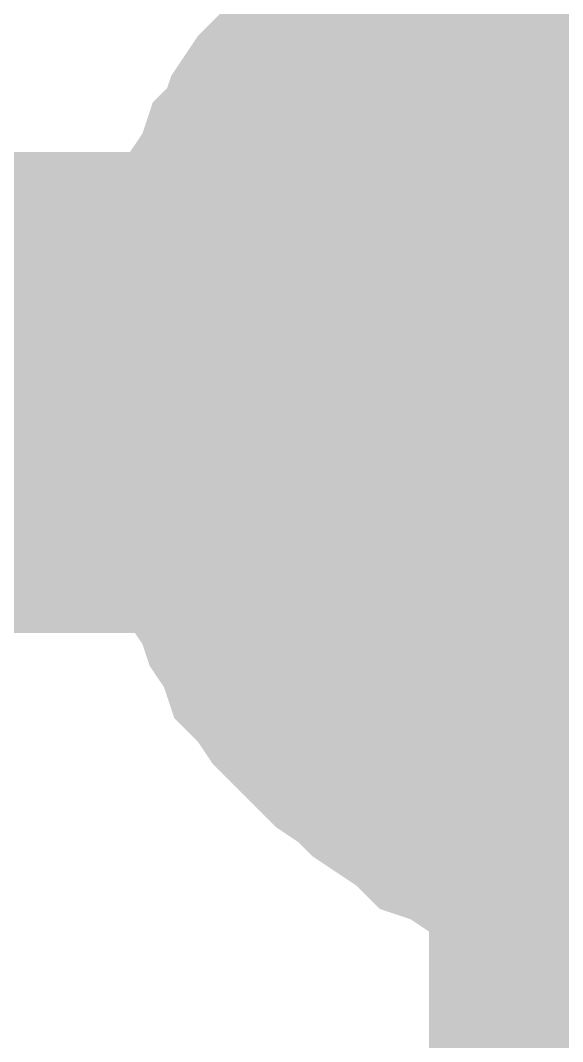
# Model space of a CAD drawing. Header units: inches. Extents: x 0 to 841, y 0 to 594.
# Drawn here: x 199.01 to 199.854, y 556.481 to 558.072 of the extents above; entities that cross this region are included whole.
import ezdxf

# ---------------------------------------------------------------- set-up
doc = ezdxf.new("R2010")
doc.units = ezdxf.units.IN
doc.layers.add('Sheet', color=255, linetype='Continuous')

msp = doc.modelspace()

# ---------------------------------------------------------------- linework, layer by layer
at = {"layer": 'Sheet'}
for points in [[(200.0205, 557.4926, 0.7493, 0.7493, 0), (200.0205, 562.4898, 0.7493, 0.7493, 0)], [(199.2569, 557.4926, 0.2997, 0.2997, 0), (199.2569, 557.5375, 0.2997, 0.2997, 0), (199.2569, 557.5712, 0.2997, 0.2997, 0), (199.2681, 557.6049, 0.2997, 0.2997, 0), (199.2681, 557.6498, 0.2997, 0.2997, 0), (199.2794, 557.6835, 0.2997, 0.2997, 0), (199.2906, 557.7172, 0.2997, 0.2997, 0), (199.3018, 557.7621, 0.2997, 0.2997, 0), (199.313, 557.7958, 0.2997, 0.2997, 0), (199.3355, 557.8295, 0.2997, 0.2997, 0), (199.3467, 557.8632, 0.2997, 0.2997, 0), (199.3692, 557.8857, 0.2997, 0.2997, 0), (199.3804, 557.9194, 0.2997, 0.2997, 0), (199.4029, 557.953, 0.2997, 0.2997, 0), (199.4253, 557.9755, 0.2997, 0.2997, 0), (199.459, 558.0092, 0.2997, 0.2997, 0), (199.4815, 558.0316, 0.2997, 0.2997, 0), (199.5039, 558.0541, 0.2997, 0.2997, 0), (199.5376, 558.0878, 0.2997, 0.2997, 0), (199.5601, 558.1103, 0.2997, 0.2997, 0), (199.5938, 558.1327, 0.2997, 0.2997, 0), (199.6275, 558.1439, 0.2997, 0.2997, 0), (199.6499, 558.1664, 0.2997, 0.2997, 0), (199.6836, 558.1776, 0.2997, 0.2997, 0), (199.7173, 558.2001, 0.2997, 0.2997, 0), (199.751, 558.2113, 0.2997, 0.2997, 0), (199.7959, 558.2226, 0.2997, 0.2997, 0)], [(199.2569, 557.4926, 0.2997, 0.2997, 0), (199.2569, 557.5375, 0.2997, 0.2997, 0), (199.2569, 557.5712, 0.2997, 0.2997, 0), (199.2681, 557.6049, 0.2997, 0.2997, 0), (199.2681, 557.6498, 0.2997, 0.2997, 0), (199.2794, 557.6835, 0.2997, 0.2997, 0), (199.2906, 557.7172, 0.2997, 0.2997, 0), (199.3018, 557.7621, 0.2997, 0.2997, 0), (199.313, 557.7958, 0.2997, 0.2997, 0), (199.3355, 557.8295, 0.2997, 0.2997, 0), (199.3467, 557.8632, 0.2997, 0.2997, 0), (199.3692, 557.8857, 0.2997, 0.2997, 0), (199.3804, 557.9194, 0.2997, 0.2997, 0), (199.4029, 557.953, 0.2997, 0.2997, 0), (199.4253, 557.9755, 0.2997, 0.2997, 0), (199.459, 558.0092, 0.2997, 0.2997, 0), (199.4815, 558.0316, 0.2997, 0.2997, 0), (199.5039, 558.0541, 0.2997, 0.2997, 0), (199.5376, 558.0878, 0.2997, 0.2997, 0), (199.5601, 558.1103, 0.2997, 0.2997, 0), (199.5938, 558.1327, 0.2997, 0.2997, 0), (199.6275, 558.1439, 0.2997, 0.2997, 0), (199.6499, 558.1664, 0.2997, 0.2997, 0), (199.6836, 558.1776, 0.2997, 0.2997, 0), (199.7173, 558.2001, 0.2997, 0.2997, 0), (199.751, 558.2113, 0.2997, 0.2997, 0), (199.7959, 558.2226, 0.2997, 0.2997, 0)], [(199.2569, 557.4926, 0.2997, 0.2997, 0), (199.2569, 557.5375, 0.2997, 0.2997, 0), (199.2569, 557.5712, 0.2997, 0.2997, 0), (199.2681, 557.6049, 0.2997, 0.2997, 0), (199.2681, 557.6498, 0.2997, 0.2997, 0), (199.2794, 557.6835, 0.2997, 0.2997, 0), (199.2906, 557.7172, 0.2997, 0.2997, 0), (199.3018, 557.7621, 0.2997, 0.2997, 0), (199.313, 557.7958, 0.2997, 0.2997, 0), (199.3355, 557.8295, 0.2997, 0.2997, 0), (199.3467, 557.8632, 0.2997, 0.2997, 0), (199.3692, 557.8857, 0.2997, 0.2997, 0), (199.3804, 557.9194, 0.2997, 0.2997, 0), (199.4029, 557.953, 0.2997, 0.2997, 0), (199.4253, 557.9755, 0.2997, 0.2997, 0), (199.459, 558.0092, 0.2997, 0.2997, 0), (199.4815, 558.0316, 0.2997, 0.2997, 0), (199.5039, 558.0541, 0.2997, 0.2997, 0), (199.5376, 558.0878, 0.2997, 0.2997, 0), (199.5601, 558.1103, 0.2997, 0.2997, 0), (199.5938, 558.1327, 0.2997, 0.2997, 0), (199.6275, 558.1439, 0.2997, 0.2997, 0), (199.6499, 558.1664, 0.2997, 0.2997, 0), (199.6836, 558.1776, 0.2997, 0.2997, 0), (199.7173, 558.2001, 0.2997, 0.2997, 0), (199.751, 558.2113, 0.2997, 0.2997, 0), (199.7959, 558.2226, 0.2997, 0.2997, 0)], [(199.2569, 557.4926, 0.2997, 0.2997, 0), (199.2569, 557.5375, 0.2997, 0.2997, 0), (199.2569, 557.5712, 0.2997, 0.2997, 0), (199.2681, 557.6049, 0.2997, 0.2997, 0), (199.2681, 557.6498, 0.2997, 0.2997, 0), (199.2794, 557.6835, 0.2997, 0.2997, 0), (199.2906, 557.7172, 0.2997, 0.2997, 0), (199.3018, 557.7621, 0.2997, 0.2997, 0), (199.313, 557.7958, 0.2997, 0.2997, 0), (199.3355, 557.8295, 0.2997, 0.2997, 0), (199.3467, 557.8632, 0.2997, 0.2997, 0), (199.3692, 557.8857, 0.2997, 0.2997, 0), (199.3804, 557.9194, 0.2997, 0.2997, 0), (199.4029, 557.953, 0.2997, 0.2997, 0), (199.4253, 557.9755, 0.2997, 0.2997, 0), (199.459, 558.0092, 0.2997, 0.2997, 0), (199.4815, 558.0316, 0.2997, 0.2997, 0), (199.5039, 558.0541, 0.2997, 0.2997, 0), (199.5376, 558.0878, 0.2997, 0.2997, 0), (199.5601, 558.1103, 0.2997, 0.2997, 0), (199.5938, 558.1327, 0.2997, 0.2997, 0), (199.6275, 558.1439, 0.2997, 0.2997, 0), (199.6499, 558.1664, 0.2997, 0.2997, 0), (199.6836, 558.1776, 0.2997, 0.2997, 0), (199.7173, 558.2001, 0.2997, 0.2997, 0), (199.751, 558.2113, 0.2997, 0.2997, 0), (199.7959, 558.2226, 0.2997, 0.2997, 0)], [(199.2569, 557.4926, 0.2997, 0.2997, 0), (199.2569, 557.5375, 0.2997, 0.2997, 0), (199.2569, 557.5712, 0.2997, 0.2997, 0), (199.2681, 557.6049, 0.2997, 0.2997, 0), (199.2681, 557.6498, 0.2997, 0.2997, 0), (199.2794, 557.6835, 0.2997, 0.2997, 0), (199.2906, 557.7172, 0.2997, 0.2997, 0), (199.3018, 557.7621, 0.2997, 0.2997, 0), (199.313, 557.7958, 0.2997, 0.2997, 0), (199.3355, 557.8295, 0.2997, 0.2997, 0), (199.3467, 557.8632, 0.2997, 0.2997, 0), (199.3692, 557.8857, 0.2997, 0.2997, 0), (199.3804, 557.9194, 0.2997, 0.2997, 0), (199.4029, 557.953, 0.2997, 0.2997, 0), (199.4253, 557.9755, 0.2997, 0.2997, 0), (199.459, 558.0092, 0.2997, 0.2997, 0), (199.4815, 558.0316, 0.2997, 0.2997, 0), (199.5039, 558.0541, 0.2997, 0.2997, 0), (199.5376, 558.0878, 0.2997, 0.2997, 0), (199.5601, 558.1103, 0.2997, 0.2997, 0), (199.5938, 558.1327, 0.2997, 0.2997, 0), (199.6275, 558.1439, 0.2997, 0.2997, 0), (199.6499, 558.1664, 0.2997, 0.2997, 0), (199.6836, 558.1776, 0.2997, 0.2997, 0), (199.7173, 558.2001, 0.2997, 0.2997, 0), (199.751, 558.2113, 0.2997, 0.2997, 0), (199.7959, 558.2226, 0.2997, 0.2997, 0)], [(199.2569, 557.4926, 0.0991, 0.0991, 0), (199.2569, 557.5375, 0.0991, 0.0991, 0), (199.2569, 557.5712, 0.0991, 0.0991, 0), (199.2681, 557.6049, 0.0991, 0.0991, 0), (199.2681, 557.6498, 0.0991, 0.0991, 0), (199.2794, 557.6835, 0.0991, 0.0991, 0), (199.2906, 557.7172, 0.0991, 0.0991, 0), (199.3018, 557.7621, 0.0991, 0.0991, 0), (199.313, 557.7958, 0.0991, 0.0991, 0), (199.3355, 557.8295, 0.0991, 0.0991, 0), (199.3467, 557.8632, 0.0991, 0.0991, 0), (199.3692, 557.8857, 0.0991, 0.0991, 0), (199.3804, 557.9194, 0.0991, 0.0991, 0), (199.4029, 557.953, 0.0991, 0.0991, 0), (199.4253, 557.9755, 0.0991, 0.0991, 0), (199.459, 558.0092, 0.0991, 0.0991, 0), (199.4815, 558.0316, 0.0991, 0.0991, 0), (199.5039, 558.0541, 0.0991, 0.0991, 0), (199.5376, 558.0878, 0.0991, 0.0991, 0), (199.5601, 558.1103, 0.0991, 0.0991, 0), (199.5938, 558.1327, 0.0991, 0.0991, 0)], [(199.2569, 557.4926, 0.0991, 0.0991, 0), (199.2569, 557.5375, 0.0991, 0.0991, 0), (199.2569, 557.5712, 0.0991, 0.0991, 0), (199.2681, 557.6049, 0.0991, 0.0991, 0), (199.2681, 557.6498, 0.0991, 0.0991, 0), (199.2794, 557.6835, 0.0991, 0.0991, 0), (199.2906, 557.7172, 0.0991, 0.0991, 0), (199.3018, 557.7621, 0.0991, 0.0991, 0), (199.313, 557.7958, 0.0991, 0.0991, 0), (199.3355, 557.8295, 0.0991, 0.0991, 0), (199.3467, 557.8632, 0.0991, 0.0991, 0), (199.3692, 557.8857, 0.0991, 0.0991, 0), (199.3804, 557.9194, 0.0991, 0.0991, 0), (199.4029, 557.953, 0.0991, 0.0991, 0), (199.4253, 557.9755, 0.0991, 0.0991, 0), (199.459, 558.0092, 0.0991, 0.0991, 0), (199.4815, 558.0316, 0.0991, 0.0991, 0), (199.5039, 558.0541, 0.0991, 0.0991, 0), (199.5376, 558.0878, 0.0991, 0.0991, 0), (199.5601, 558.1103, 0.0991, 0.0991, 0), (199.5938, 558.1327, 0.0991, 0.0991, 0)], [(199.2569, 557.4926, 0.0991, 0.0991, 0), (199.2569, 557.5375, 0.0991, 0.0991, 0), (199.2569, 557.5712, 0.0991, 0.0991, 0), (199.2681, 557.6049, 0.0991, 0.0991, 0), (199.2681, 557.6498, 0.0991, 0.0991, 0), (199.2794, 557.6835, 0.0991, 0.0991, 0), (199.2906, 557.7172, 0.0991, 0.0991, 0), (199.3018, 557.7621, 0.0991, 0.0991, 0), (199.313, 557.7958, 0.0991, 0.0991, 0), (199.3355, 557.8295, 0.0991, 0.0991, 0), (199.3467, 557.8632, 0.0991, 0.0991, 0), (199.3692, 557.8857, 0.0991, 0.0991, 0), (199.3804, 557.9194, 0.0991, 0.0991, 0), (199.4029, 557.953, 0.0991, 0.0991, 0), (199.4253, 557.9755, 0.0991, 0.0991, 0), (199.459, 558.0092, 0.0991, 0.0991, 0), (199.4815, 558.0316, 0.0991, 0.0991, 0), (199.5039, 558.0541, 0.0991, 0.0991, 0), (199.5376, 558.0878, 0.0991, 0.0991, 0), (199.5601, 558.1103, 0.0991, 0.0991, 0), (199.5938, 558.1327, 0.0991, 0.0991, 0)], [(199.2569, 557.4926, 0.0991, 0.0991, 0), (199.2569, 557.5375, 0.0991, 0.0991, 0), (199.2569, 557.5712, 0.0991, 0.0991, 0), (199.2681, 557.6049, 0.0991, 0.0991, 0), (199.2681, 557.6498, 0.0991, 0.0991, 0), (199.2794, 557.6835, 0.0991, 0.0991, 0), (199.2906, 557.7172, 0.0991, 0.0991, 0), (199.3018, 557.7621, 0.0991, 0.0991, 0), (199.313, 557.7958, 0.0991, 0.0991, 0), (199.3355, 557.8295, 0.0991, 0.0991, 0), (199.3467, 557.8632, 0.0991, 0.0991, 0), (199.3692, 557.8857, 0.0991, 0.0991, 0), (199.3804, 557.9194, 0.0991, 0.0991, 0), (199.4029, 557.953, 0.0991, 0.0991, 0), (199.4253, 557.9755, 0.0991, 0.0991, 0), (199.459, 558.0092, 0.0991, 0.0991, 0), (199.4815, 558.0316, 0.0991, 0.0991, 0), (199.5039, 558.0541, 0.0991, 0.0991, 0), (199.5376, 558.0878, 0.0991, 0.0991, 0), (199.5601, 558.1103, 0.0991, 0.0991, 0), (199.5938, 558.1327, 0.0991, 0.0991, 0)], [(199.2569, 557.4926, 0.0991, 0.0991, 0), (199.2569, 557.5375, 0.0991, 0.0991, 0), (199.2569, 557.5712, 0.0991, 0.0991, 0), (199.2681, 557.6049, 0.0991, 0.0991, 0), (199.2681, 557.6498, 0.0991, 0.0991, 0), (199.2794, 557.6835, 0.0991, 0.0991, 0), (199.2906, 557.7172, 0.0991, 0.0991, 0), (199.3018, 557.7621, 0.0991, 0.0991, 0), (199.313, 557.7958, 0.0991, 0.0991, 0), (199.3355, 557.8295, 0.0991, 0.0991, 0), (199.3467, 557.8632, 0.0991, 0.0991, 0), (199.3692, 557.8857, 0.0991, 0.0991, 0), (199.3804, 557.9194, 0.0991, 0.0991, 0), (199.4029, 557.953, 0.0991, 0.0991, 0), (199.4253, 557.9755, 0.0991, 0.0991, 0), (199.459, 558.0092, 0.0991, 0.0991, 0), (199.4815, 558.0316, 0.0991, 0.0991, 0), (199.5039, 558.0541, 0.0991, 0.0991, 0), (199.5376, 558.0878, 0.0991, 0.0991, 0), (199.5601, 558.1103, 0.0991, 0.0991, 0), (199.5938, 558.1327, 0.0991, 0.0991, 0)], [(199.5152, 557.4926, 0.2997, 0.2997, 0), (199.5152, 557.5151, 0.2997, 0.2997, 0), (199.5152, 557.5488, 0.2997, 0.2997, 0), (199.5264, 557.5712, 0.2997, 0.2997, 0), (199.5264, 557.5937, 0.2997, 0.2997, 0), (199.5264, 557.6162, 0.2997, 0.2997, 0), (199.5376, 557.6386, 0.2997, 0.2997, 0), (199.5489, 557.6723, 0.2997, 0.2997, 0), (199.5601, 557.6948, 0.2997, 0.2997, 0), (199.5601, 557.7172, 0.2997, 0.2997, 0), (199.5713, 557.7397, 0.2997, 0.2997, 0), (199.5825, 557.7509, 0.2997, 0.2997, 0), (199.605, 557.7734, 0.2997, 0.2997, 0), (199.6162, 557.7958, 0.2997, 0.2997, 0), (199.6275, 557.8183, 0.2997, 0.2997, 0), (199.6499, 557.8295, 0.2997, 0.2997, 0), (199.6611, 557.852, 0.2997, 0.2997, 0), (199.6836, 557.8632, 0.2997, 0.2997, 0), (199.6948, 557.8857, 0.2997, 0.2997, 0), (199.7173, 557.8969, 0.2997, 0.2997, 0), (199.7397, 557.9081, 0.2997, 0.2997, 0), (199.7622, 557.9306, 0.2997, 0.2997, 0), (199.7734, 557.9418, 0.2997, 0.2997, 0), (199.7959, 557.953, 0.2997, 0.2997, 0), (199.8183, 557.953, 0.2997, 0.2997, 0), (199.8408, 557.9643, 0.2997, 0.2997, 0), (199.8745, 557.9755, 0.2997, 0.2997, 0), (199.897, 557.9867, 0.2997, 0.2997, 0), (199.9194, 557.9867, 0.2997, 0.2997, 0), (199.9419, 557.9867, 0.2997, 0.2997, 0), (199.9643, 557.998, 0.2997, 0.2997, 0), (199.998, 557.998, 0.2997, 0.2997, 0), (200.0205, 557.998, 0.2997, 0.2997, 0)], [(199.5152, 557.4926, 0.2997, 0.2997, 0), (199.5152, 557.5151, 0.2997, 0.2997, 0), (199.5152, 557.5488, 0.2997, 0.2997, 0), (199.5264, 557.5712, 0.2997, 0.2997, 0), (199.5264, 557.5937, 0.2997, 0.2997, 0), (199.5264, 557.6162, 0.2997, 0.2997, 0), (199.5376, 557.6386, 0.2997, 0.2997, 0), (199.5489, 557.6723, 0.2997, 0.2997, 0), (199.5601, 557.6948, 0.2997, 0.2997, 0), (199.5601, 557.7172, 0.2997, 0.2997, 0), (199.5713, 557.7397, 0.2997, 0.2997, 0), (199.5825, 557.7509, 0.2997, 0.2997, 0), (199.605, 557.7734, 0.2997, 0.2997, 0), (199.6162, 557.7958, 0.2997, 0.2997, 0), (199.6275, 557.8183, 0.2997, 0.2997, 0), (199.6499, 557.8295, 0.2997, 0.2997, 0), (199.6611, 557.852, 0.2997, 0.2997, 0), (199.6836, 557.8632, 0.2997, 0.2997, 0), (199.6948, 557.8857, 0.2997, 0.2997, 0), (199.7173, 557.8969, 0.2997, 0.2997, 0), (199.7397, 557.9081, 0.2997, 0.2997, 0), (199.7622, 557.9306, 0.2997, 0.2997, 0), (199.7734, 557.9418, 0.2997, 0.2997, 0), (199.7959, 557.953, 0.2997, 0.2997, 0), (199.8183, 557.953, 0.2997, 0.2997, 0), (199.8408, 557.9643, 0.2997, 0.2997, 0), (199.8745, 557.9755, 0.2997, 0.2997, 0), (199.897, 557.9867, 0.2997, 0.2997, 0), (199.9194, 557.9867, 0.2997, 0.2997, 0), (199.9419, 557.9867, 0.2997, 0.2997, 0), (199.9643, 557.998, 0.2997, 0.2997, 0), (199.998, 557.998, 0.2997, 0.2997, 0), (200.0205, 557.998, 0.2997, 0.2997, 0)], [(199.5152, 557.4926, 0.2997, 0.2997, 0), (199.5152, 557.5151, 0.2997, 0.2997, 0), (199.5152, 557.5488, 0.2997, 0.2997, 0), (199.5264, 557.5712, 0.2997, 0.2997, 0), (199.5264, 557.5937, 0.2997, 0.2997, 0), (199.5264, 557.6162, 0.2997, 0.2997, 0), (199.5376, 557.6386, 0.2997, 0.2997, 0), (199.5489, 557.6723, 0.2997, 0.2997, 0), (199.5601, 557.6948, 0.2997, 0.2997, 0), (199.5601, 557.7172, 0.2997, 0.2997, 0), (199.5713, 557.7397, 0.2997, 0.2997, 0), (199.5825, 557.7509, 0.2997, 0.2997, 0), (199.605, 557.7734, 0.2997, 0.2997, 0), (199.6162, 557.7958, 0.2997, 0.2997, 0), (199.6275, 557.8183, 0.2997, 0.2997, 0), (199.6499, 557.8295, 0.2997, 0.2997, 0), (199.6611, 557.852, 0.2997, 0.2997, 0), (199.6836, 557.8632, 0.2997, 0.2997, 0), (199.6948, 557.8857, 0.2997, 0.2997, 0), (199.7173, 557.8969, 0.2997, 0.2997, 0), (199.7397, 557.9081, 0.2997, 0.2997, 0), (199.7622, 557.9306, 0.2997, 0.2997, 0), (199.7734, 557.9418, 0.2997, 0.2997, 0), (199.7959, 557.953, 0.2997, 0.2997, 0), (199.8183, 557.953, 0.2997, 0.2997, 0), (199.8408, 557.9643, 0.2997, 0.2997, 0), (199.8745, 557.9755, 0.2997, 0.2997, 0), (199.897, 557.9867, 0.2997, 0.2997, 0), (199.9194, 557.9867, 0.2997, 0.2997, 0), (199.9419, 557.9867, 0.2997, 0.2997, 0), (199.9643, 557.998, 0.2997, 0.2997, 0), (199.998, 557.998, 0.2997, 0.2997, 0), (200.0205, 557.998, 0.2997, 0.2997, 0)], [(199.5152, 557.4926, 0.2997, 0.2997, 0), (199.5152, 557.5151, 0.2997, 0.2997, 0), (199.5152, 557.5488, 0.2997, 0.2997, 0), (199.5264, 557.5712, 0.2997, 0.2997, 0), (199.5264, 557.5937, 0.2997, 0.2997, 0), (199.5264, 557.6162, 0.2997, 0.2997, 0), (199.5376, 557.6386, 0.2997, 0.2997, 0), (199.5489, 557.6723, 0.2997, 0.2997, 0), (199.5601, 557.6948, 0.2997, 0.2997, 0), (199.5601, 557.7172, 0.2997, 0.2997, 0), (199.5713, 557.7397, 0.2997, 0.2997, 0), (199.5825, 557.7509, 0.2997, 0.2997, 0), (199.605, 557.7734, 0.2997, 0.2997, 0), (199.6162, 557.7958, 0.2997, 0.2997, 0), (199.6275, 557.8183, 0.2997, 0.2997, 0), (199.6499, 557.8295, 0.2997, 0.2997, 0), (199.6611, 557.852, 0.2997, 0.2997, 0), (199.6836, 557.8632, 0.2997, 0.2997, 0), (199.6948, 557.8857, 0.2997, 0.2997, 0), (199.7173, 557.8969, 0.2997, 0.2997, 0), (199.7397, 557.9081, 0.2997, 0.2997, 0), (199.7622, 557.9306, 0.2997, 0.2997, 0), (199.7734, 557.9418, 0.2997, 0.2997, 0), (199.7959, 557.953, 0.2997, 0.2997, 0), (199.8183, 557.953, 0.2997, 0.2997, 0), (199.8408, 557.9643, 0.2997, 0.2997, 0), (199.8745, 557.9755, 0.2997, 0.2997, 0), (199.897, 557.9867, 0.2997, 0.2997, 0), (199.9194, 557.9867, 0.2997, 0.2997, 0), (199.9419, 557.9867, 0.2997, 0.2997, 0), (199.9643, 557.998, 0.2997, 0.2997, 0), (199.998, 557.998, 0.2997, 0.2997, 0), (200.0205, 557.998, 0.2997, 0.2997, 0)], [(199.5152, 557.4926, 0.0991, 0.0991, 0), (199.5152, 557.5151, 0.0991, 0.0991, 0), (199.5152, 557.5488, 0.0991, 0.0991, 0), (199.5264, 557.5712, 0.0991, 0.0991, 0), (199.5264, 557.5937, 0.0991, 0.0991, 0), (199.5264, 557.6162, 0.0991, 0.0991, 0), (199.5376, 557.6386, 0.0991, 0.0991, 0), (199.5489, 557.6723, 0.0991, 0.0991, 0), (199.5601, 557.6948, 0.0991, 0.0991, 0), (199.5601, 557.7172, 0.0991, 0.0991, 0), (199.5713, 557.7397, 0.0991, 0.0991, 0), (199.5825, 557.7509, 0.0991, 0.0991, 0), (199.605, 557.7734, 0.0991, 0.0991, 0), (199.6162, 557.7958, 0.0991, 0.0991, 0), (199.6275, 557.8183, 0.0991, 0.0991, 0), (199.6499, 557.8295, 0.0991, 0.0991, 0), (199.6611, 557.852, 0.0991, 0.0991, 0), (199.6836, 557.8632, 0.0991, 0.0991, 0), (199.6948, 557.8857, 0.0991, 0.0991, 0), (199.7173, 557.8969, 0.0991, 0.0991, 0), (199.7397, 557.9081, 0.0991, 0.0991, 0), (199.7622, 557.9306, 0.0991, 0.0991, 0), (199.7734, 557.9418, 0.0991, 0.0991, 0), (199.7959, 557.953, 0.0991, 0.0991, 0), (199.8183, 557.953, 0.0991, 0.0991, 0), (199.8408, 557.9643, 0.0991, 0.0991, 0), (199.8745, 557.9755, 0.0991, 0.0991, 0), (199.897, 557.9867, 0.0991, 0.0991, 0), (199.9194, 557.9867, 0.0991, 0.0991, 0)], [(199.5152, 557.4926, 0.0991, 0.0991, 0), (199.5152, 557.5151, 0.0991, 0.0991, 0), (199.5152, 557.5488, 0.0991, 0.0991, 0), (199.5264, 557.5712, 0.0991, 0.0991, 0), (199.5264, 557.5937, 0.0991, 0.0991, 0), (199.5264, 557.6162, 0.0991, 0.0991, 0), (199.5376, 557.6386, 0.0991, 0.0991, 0), (199.5489, 557.6723, 0.0991, 0.0991, 0), (199.5601, 557.6948, 0.0991, 0.0991, 0), (199.5601, 557.7172, 0.0991, 0.0991, 0), (199.5713, 557.7397, 0.0991, 0.0991, 0), (199.5825, 557.7509, 0.0991, 0.0991, 0), (199.605, 557.7734, 0.0991, 0.0991, 0), (199.6162, 557.7958, 0.0991, 0.0991, 0), (199.6275, 557.8183, 0.0991, 0.0991, 0), (199.6499, 557.8295, 0.0991, 0.0991, 0), (199.6611, 557.852, 0.0991, 0.0991, 0), (199.6836, 557.8632, 0.0991, 0.0991, 0), (199.6948, 557.8857, 0.0991, 0.0991, 0), (199.7173, 557.8969, 0.0991, 0.0991, 0), (199.7397, 557.9081, 0.0991, 0.0991, 0), (199.7622, 557.9306, 0.0991, 0.0991, 0), (199.7734, 557.9418, 0.0991, 0.0991, 0), (199.7959, 557.953, 0.0991, 0.0991, 0), (199.8183, 557.953, 0.0991, 0.0991, 0), (199.8408, 557.9643, 0.0991, 0.0991, 0), (199.8745, 557.9755, 0.0991, 0.0991, 0), (199.897, 557.9867, 0.0991, 0.0991, 0), (199.9194, 557.9867, 0.0991, 0.0991, 0)], [(199.5152, 557.4926, 0.0991, 0.0991, 0), (199.5152, 557.5151, 0.0991, 0.0991, 0), (199.5152, 557.5488, 0.0991, 0.0991, 0), (199.5264, 557.5712, 0.0991, 0.0991, 0), (199.5264, 557.5937, 0.0991, 0.0991, 0), (199.5264, 557.6162, 0.0991, 0.0991, 0), (199.5376, 557.6386, 0.0991, 0.0991, 0), (199.5489, 557.6723, 0.0991, 0.0991, 0), (199.5601, 557.6948, 0.0991, 0.0991, 0), (199.5601, 557.7172, 0.0991, 0.0991, 0), (199.5713, 557.7397, 0.0991, 0.0991, 0), (199.5825, 557.7509, 0.0991, 0.0991, 0), (199.605, 557.7734, 0.0991, 0.0991, 0), (199.6162, 557.7958, 0.0991, 0.0991, 0), (199.6275, 557.8183, 0.0991, 0.0991, 0), (199.6499, 557.8295, 0.0991, 0.0991, 0), (199.6611, 557.852, 0.0991, 0.0991, 0), (199.6836, 557.8632, 0.0991, 0.0991, 0), (199.6948, 557.8857, 0.0991, 0.0991, 0), (199.7173, 557.8969, 0.0991, 0.0991, 0), (199.7397, 557.9081, 0.0991, 0.0991, 0), (199.7622, 557.9306, 0.0991, 0.0991, 0), (199.7734, 557.9418, 0.0991, 0.0991, 0), (199.7959, 557.953, 0.0991, 0.0991, 0), (199.8183, 557.953, 0.0991, 0.0991, 0), (199.8408, 557.9643, 0.0991, 0.0991, 0), (199.8745, 557.9755, 0.0991, 0.0991, 0), (199.897, 557.9867, 0.0991, 0.0991, 0), (199.9194, 557.9867, 0.0991, 0.0991, 0)], [(199.5152, 557.4926, 0.0991, 0.0991, 0), (199.5152, 557.5151, 0.0991, 0.0991, 0), (199.5152, 557.5488, 0.0991, 0.0991, 0), (199.5264, 557.5712, 0.0991, 0.0991, 0), (199.5264, 557.5937, 0.0991, 0.0991, 0), (199.5264, 557.6162, 0.0991, 0.0991, 0), (199.5376, 557.6386, 0.0991, 0.0991, 0), (199.5489, 557.6723, 0.0991, 0.0991, 0), (199.5601, 557.6948, 0.0991, 0.0991, 0), (199.5601, 557.7172, 0.0991, 0.0991, 0), (199.5713, 557.7397, 0.0991, 0.0991, 0), (199.5825, 557.7509, 0.0991, 0.0991, 0), (199.605, 557.7734, 0.0991, 0.0991, 0), (199.6162, 557.7958, 0.0991, 0.0991, 0), (199.6275, 557.8183, 0.0991, 0.0991, 0), (199.6499, 557.8295, 0.0991, 0.0991, 0), (199.6611, 557.852, 0.0991, 0.0991, 0), (199.6836, 557.8632, 0.0991, 0.0991, 0), (199.6948, 557.8857, 0.0991, 0.0991, 0), (199.7173, 557.8969, 0.0991, 0.0991, 0), (199.7397, 557.9081, 0.0991, 0.0991, 0), (199.7622, 557.9306, 0.0991, 0.0991, 0), (199.7734, 557.9418, 0.0991, 0.0991, 0), (199.7959, 557.953, 0.0991, 0.0991, 0), (199.8183, 557.953, 0.0991, 0.0991, 0), (199.8408, 557.9643, 0.0991, 0.0991, 0), (199.8745, 557.9755, 0.0991, 0.0991, 0), (199.897, 557.9867, 0.0991, 0.0991, 0), (199.9194, 557.9867, 0.0991, 0.0991, 0)], [(187.5227, 557.4926, 0.7493, 0.7493, 0), (200.0205, 557.4926, 0.7493, 0.7493, 0), (200.0205, 557.4926, 0.7493, 0.7493, 0), (215.0223, 557.4926, 0.7493, 0.7493, 0), (215.0223, 557.4926, 0.7493, 0.7493, 0), (227.5201, 557.4926, 0.7493, 0.7493, 0)], [(200.0205, 557.4926, 0.7493, 0.7493, 0), (200.0205, 551.9901, 0.7493, 0.7493, 0)], [(200.0205, 557.4926, 0.7493, 0.7493, 0), (200.0205, 557.4926, 0.7493, 0.7493, 0)], [(200.0205, 556.729, 0.2997, 0.2997, 0), (199.9756, 556.729, 0.2997, 0.2997, 0), (199.9419, 556.729, 0.2997, 0.2997, 0), (199.9082, 556.7402, 0.2997, 0.2997, 0), (199.8633, 556.7402, 0.2997, 0.2997, 0), (199.8296, 556.7515, 0.2997, 0.2997, 0), (199.7959, 556.7627, 0.2997, 0.2997, 0), (199.751, 556.7739, 0.2997, 0.2997, 0), (199.7173, 556.7852, 0.2997, 0.2997, 0), (199.6836, 556.8076, 0.2997, 0.2997, 0), (199.6499, 556.8189, 0.2997, 0.2997, 0), (199.6275, 556.8413, 0.2997, 0.2997, 0), (199.5938, 556.8638, 0.2997, 0.2997, 0), (199.5601, 556.8862, 0.2997, 0.2997, 0), (199.5376, 556.9087, 0.2997, 0.2997, 0), (199.5039, 556.9311, 0.2997, 0.2997, 0), (199.4815, 556.9536, 0.2997, 0.2997, 0), (199.459, 556.9761, 0.2997, 0.2997, 0), (199.4253, 557.0098, 0.2997, 0.2997, 0), (199.4029, 557.0434, 0.2997, 0.2997, 0), (199.3804, 557.0659, 0.2997, 0.2997, 0), (199.3692, 557.0996, 0.2997, 0.2997, 0), (199.3467, 557.1333, 0.2997, 0.2997, 0), (199.3355, 557.167, 0.2997, 0.2997, 0), (199.313, 557.2007, 0.2997, 0.2997, 0), (199.3018, 557.2343, 0.2997, 0.2997, 0), (199.2906, 557.268, 0.2997, 0.2997, 0), (199.2794, 557.3017, 0.2997, 0.2997, 0), (199.2681, 557.3354, 0.2997, 0.2997, 0), (199.2681, 557.3803, 0.2997, 0.2997, 0), (199.2569, 557.414, 0.2997, 0.2997, 0), (199.2569, 557.4589, 0.2997, 0.2997, 0), (199.2569, 557.4926, 0.2997, 0.2997, 0)], [(199.2569, 557.4926, 0.2997, 0.2997, 0), (199.2569, 557.4926, 0.2997, 0.2997, 0)], [(200.0205, 556.729, 0.2997, 0.2997, 0), (199.9756, 556.729, 0.2997, 0.2997, 0), (199.9419, 556.729, 0.2997, 0.2997, 0), (199.9082, 556.7402, 0.2997, 0.2997, 0), (199.8633, 556.7402, 0.2997, 0.2997, 0), (199.8296, 556.7515, 0.2997, 0.2997, 0), (199.7959, 556.7627, 0.2997, 0.2997, 0), (199.751, 556.7739, 0.2997, 0.2997, 0), (199.7173, 556.7852, 0.2997, 0.2997, 0), (199.6836, 556.8076, 0.2997, 0.2997, 0), (199.6499, 556.8189, 0.2997, 0.2997, 0), (199.6275, 556.8413, 0.2997, 0.2997, 0), (199.5938, 556.8638, 0.2997, 0.2997, 0), (199.5601, 556.8862, 0.2997, 0.2997, 0), (199.5376, 556.9087, 0.2997, 0.2997, 0), (199.5039, 556.9311, 0.2997, 0.2997, 0), (199.4815, 556.9536, 0.2997, 0.2997, 0), (199.459, 556.9761, 0.2997, 0.2997, 0), (199.4253, 557.0098, 0.2997, 0.2997, 0), (199.4029, 557.0434, 0.2997, 0.2997, 0), (199.3804, 557.0659, 0.2997, 0.2997, 0), (199.3692, 557.0996, 0.2997, 0.2997, 0), (199.3467, 557.1333, 0.2997, 0.2997, 0), (199.3355, 557.167, 0.2997, 0.2997, 0), (199.313, 557.2007, 0.2997, 0.2997, 0), (199.3018, 557.2343, 0.2997, 0.2997, 0), (199.2906, 557.268, 0.2997, 0.2997, 0), (199.2794, 557.3017, 0.2997, 0.2997, 0), (199.2681, 557.3354, 0.2997, 0.2997, 0), (199.2681, 557.3803, 0.2997, 0.2997, 0), (199.2569, 557.414, 0.2997, 0.2997, 0), (199.2569, 557.4589, 0.2997, 0.2997, 0), (199.2569, 557.4926, 0.2997, 0.2997, 0)], [(199.2569, 557.4926, 0.2997, 0.2997, 0), (199.2569, 557.4926, 0.2997, 0.2997, 0)], [(200.0205, 556.729, 0.2997, 0.2997, 0), (199.9756, 556.729, 0.2997, 0.2997, 0), (199.9419, 556.729, 0.2997, 0.2997, 0), (199.9082, 556.7402, 0.2997, 0.2997, 0), (199.8633, 556.7402, 0.2997, 0.2997, 0), (199.8296, 556.7515, 0.2997, 0.2997, 0), (199.7959, 556.7627, 0.2997, 0.2997, 0), (199.751, 556.7739, 0.2997, 0.2997, 0), (199.7173, 556.7852, 0.2997, 0.2997, 0), (199.6836, 556.8076, 0.2997, 0.2997, 0), (199.6499, 556.8189, 0.2997, 0.2997, 0), (199.6275, 556.8413, 0.2997, 0.2997, 0), (199.5938, 556.8638, 0.2997, 0.2997, 0), (199.5601, 556.8862, 0.2997, 0.2997, 0), (199.5376, 556.9087, 0.2997, 0.2997, 0), (199.5039, 556.9311, 0.2997, 0.2997, 0), (199.4815, 556.9536, 0.2997, 0.2997, 0), (199.459, 556.9761, 0.2997, 0.2997, 0), (199.4253, 557.0098, 0.2997, 0.2997, 0), (199.4029, 557.0434, 0.2997, 0.2997, 0), (199.3804, 557.0659, 0.2997, 0.2997, 0), (199.3692, 557.0996, 0.2997, 0.2997, 0), (199.3467, 557.1333, 0.2997, 0.2997, 0), (199.3355, 557.167, 0.2997, 0.2997, 0), (199.313, 557.2007, 0.2997, 0.2997, 0), (199.3018, 557.2343, 0.2997, 0.2997, 0), (199.2906, 557.268, 0.2997, 0.2997, 0), (199.2794, 557.3017, 0.2997, 0.2997, 0), (199.2681, 557.3354, 0.2997, 0.2997, 0), (199.2681, 557.3803, 0.2997, 0.2997, 0), (199.2569, 557.414, 0.2997, 0.2997, 0), (199.2569, 557.4589, 0.2997, 0.2997, 0), (199.2569, 557.4926, 0.2997, 0.2997, 0)], [(199.2569, 557.4926, 0.2997, 0.2997, 0), (199.2569, 557.4926, 0.2997, 0.2997, 0)], [(200.0205, 556.729, 0.2997, 0.2997, 0), (199.9756, 556.729, 0.2997, 0.2997, 0), (199.9419, 556.729, 0.2997, 0.2997, 0), (199.9082, 556.7402, 0.2997, 0.2997, 0), (199.8633, 556.7402, 0.2997, 0.2997, 0), (199.8296, 556.7515, 0.2997, 0.2997, 0), (199.7959, 556.7627, 0.2997, 0.2997, 0), (199.751, 556.7739, 0.2997, 0.2997, 0), (199.7173, 556.7852, 0.2997, 0.2997, 0), (199.6836, 556.8076, 0.2997, 0.2997, 0), (199.6499, 556.8189, 0.2997, 0.2997, 0), (199.6275, 556.8413, 0.2997, 0.2997, 0), (199.5938, 556.8638, 0.2997, 0.2997, 0), (199.5601, 556.8862, 0.2997, 0.2997, 0), (199.5376, 556.9087, 0.2997, 0.2997, 0), (199.5039, 556.9311, 0.2997, 0.2997, 0), (199.4815, 556.9536, 0.2997, 0.2997, 0), (199.459, 556.9761, 0.2997, 0.2997, 0), (199.4253, 557.0098, 0.2997, 0.2997, 0), (199.4029, 557.0434, 0.2997, 0.2997, 0), (199.3804, 557.0659, 0.2997, 0.2997, 0), (199.3692, 557.0996, 0.2997, 0.2997, 0), (199.3467, 557.1333, 0.2997, 0.2997, 0), (199.3355, 557.167, 0.2997, 0.2997, 0), (199.313, 557.2007, 0.2997, 0.2997, 0), (199.3018, 557.2343, 0.2997, 0.2997, 0), (199.2906, 557.268, 0.2997, 0.2997, 0), (199.2794, 557.3017, 0.2997, 0.2997, 0), (199.2681, 557.3354, 0.2997, 0.2997, 0), (199.2681, 557.3803, 0.2997, 0.2997, 0), (199.2569, 557.414, 0.2997, 0.2997, 0), (199.2569, 557.4589, 0.2997, 0.2997, 0), (199.2569, 557.4926, 0.2997, 0.2997, 0)], [(199.2569, 557.4926, 0.2997, 0.2997, 0), (199.2569, 557.4926, 0.2997, 0.2997, 0)], [(200.0205, 556.729, 0.2997, 0.2997, 0), (199.9756, 556.729, 0.2997, 0.2997, 0), (199.9419, 556.729, 0.2997, 0.2997, 0), (199.9082, 556.7402, 0.2997, 0.2997, 0), (199.8633, 556.7402, 0.2997, 0.2997, 0), (199.8296, 556.7515, 0.2997, 0.2997, 0), (199.7959, 556.7627, 0.2997, 0.2997, 0), (199.751, 556.7739, 0.2997, 0.2997, 0), (199.7173, 556.7852, 0.2997, 0.2997, 0), (199.6836, 556.8076, 0.2997, 0.2997, 0), (199.6499, 556.8189, 0.2997, 0.2997, 0), (199.6275, 556.8413, 0.2997, 0.2997, 0), (199.5938, 556.8638, 0.2997, 0.2997, 0), (199.5601, 556.8862, 0.2997, 0.2997, 0), (199.5376, 556.9087, 0.2997, 0.2997, 0), (199.5039, 556.9311, 0.2997, 0.2997, 0), (199.4815, 556.9536, 0.2997, 0.2997, 0), (199.459, 556.9761, 0.2997, 0.2997, 0), (199.4253, 557.0098, 0.2997, 0.2997, 0), (199.4029, 557.0434, 0.2997, 0.2997, 0), (199.3804, 557.0659, 0.2997, 0.2997, 0), (199.3692, 557.0996, 0.2997, 0.2997, 0), (199.3467, 557.1333, 0.2997, 0.2997, 0), (199.3355, 557.167, 0.2997, 0.2997, 0), (199.313, 557.2007, 0.2997, 0.2997, 0), (199.3018, 557.2343, 0.2997, 0.2997, 0), (199.2906, 557.268, 0.2997, 0.2997, 0), (199.2794, 557.3017, 0.2997, 0.2997, 0), (199.2681, 557.3354, 0.2997, 0.2997, 0), (199.2681, 557.3803, 0.2997, 0.2997, 0), (199.2569, 557.414, 0.2997, 0.2997, 0), (199.2569, 557.4589, 0.2997, 0.2997, 0), (199.2569, 557.4926, 0.2997, 0.2997, 0)], [(199.2569, 557.4926, 0.2997, 0.2997, 0), (199.2569, 557.4926, 0.2997, 0.2997, 0)], [(200.0205, 556.9873, 0.2997, 0.2997, 0), (199.998, 556.9873, 0.2997, 0.2997, 0), (199.9643, 556.9873, 0.2997, 0.2997, 0), (199.9419, 556.9985, 0.2997, 0.2997, 0), (199.9194, 556.9985, 0.2997, 0.2997, 0), (199.897, 556.9985, 0.2997, 0.2997, 0), (199.8745, 557.0098, 0.2997, 0.2997, 0), (199.8408, 557.021, 0.2997, 0.2997, 0), (199.8183, 557.0322, 0.2997, 0.2997, 0), (199.7959, 557.0322, 0.2997, 0.2997, 0), (199.7734, 557.0434, 0.2997, 0.2997, 0), (199.7622, 557.0547, 0.2997, 0.2997, 0), (199.7397, 557.0771, 0.2997, 0.2997, 0), (199.7173, 557.0884, 0.2997, 0.2997, 0), (199.6948, 557.0996, 0.2997, 0.2997, 0), (199.6836, 557.1221, 0.2997, 0.2997, 0), (199.6611, 557.1333, 0.2997, 0.2997, 0), (199.6499, 557.1557, 0.2997, 0.2997, 0), (199.6275, 557.167, 0.2997, 0.2997, 0), (199.6162, 557.1894, 0.2997, 0.2997, 0), (199.605, 557.2119, 0.2997, 0.2997, 0), (199.5825, 557.2343, 0.2997, 0.2997, 0), (199.5713, 557.2456, 0.2997, 0.2997, 0), (199.5601, 557.268, 0.2997, 0.2997, 0), (199.5601, 557.2905, 0.2997, 0.2997, 0), (199.5489, 557.313, 0.2997, 0.2997, 0), (199.5376, 557.3466, 0.2997, 0.2997, 0), (199.5264, 557.3691, 0.2997, 0.2997, 0), (199.5264, 557.3916, 0.2997, 0.2997, 0), (199.5264, 557.414, 0.2997, 0.2997, 0), (199.5152, 557.4365, 0.2997, 0.2997, 0), (199.5152, 557.4702, 0.2997, 0.2997, 0), (199.5152, 557.4926, 0.2997, 0.2997, 0)], [(199.5152, 557.4926, 0.2997, 0.2997, 0), (199.5152, 557.4926, 0.2997, 0.2997, 0)], [(200.0205, 556.9873, 0.2997, 0.2997, 0), (199.998, 556.9873, 0.2997, 0.2997, 0), (199.9643, 556.9873, 0.2997, 0.2997, 0), (199.9419, 556.9985, 0.2997, 0.2997, 0), (199.9194, 556.9985, 0.2997, 0.2997, 0), (199.897, 556.9985, 0.2997, 0.2997, 0), (199.8745, 557.0098, 0.2997, 0.2997, 0), (199.8408, 557.021, 0.2997, 0.2997, 0), (199.8183, 557.0322, 0.2997, 0.2997, 0), (199.7959, 557.0322, 0.2997, 0.2997, 0), (199.7734, 557.0434, 0.2997, 0.2997, 0), (199.7622, 557.0547, 0.2997, 0.2997, 0), (199.7397, 557.0771, 0.2997, 0.2997, 0), (199.7173, 557.0884, 0.2997, 0.2997, 0), (199.6948, 557.0996, 0.2997, 0.2997, 0), (199.6836, 557.1221, 0.2997, 0.2997, 0), (199.6611, 557.1333, 0.2997, 0.2997, 0), (199.6499, 557.1557, 0.2997, 0.2997, 0), (199.6275, 557.167, 0.2997, 0.2997, 0), (199.6162, 557.1894, 0.2997, 0.2997, 0), (199.605, 557.2119, 0.2997, 0.2997, 0), (199.5825, 557.2343, 0.2997, 0.2997, 0), (199.5713, 557.2456, 0.2997, 0.2997, 0), (199.5601, 557.268, 0.2997, 0.2997, 0), (199.5601, 557.2905, 0.2997, 0.2997, 0), (199.5489, 557.313, 0.2997, 0.2997, 0), (199.5376, 557.3466, 0.2997, 0.2997, 0), (199.5264, 557.3691, 0.2997, 0.2997, 0), (199.5264, 557.3916, 0.2997, 0.2997, 0), (199.5264, 557.414, 0.2997, 0.2997, 0), (199.5152, 557.4365, 0.2997, 0.2997, 0), (199.5152, 557.4702, 0.2997, 0.2997, 0), (199.5152, 557.4926, 0.2997, 0.2997, 0)], [(199.5152, 557.4926, 0.2997, 0.2997, 0), (199.5152, 557.4926, 0.2997, 0.2997, 0)], [(200.0205, 556.9873, 0.2997, 0.2997, 0), (199.998, 556.9873, 0.2997, 0.2997, 0), (199.9643, 556.9873, 0.2997, 0.2997, 0), (199.9419, 556.9985, 0.2997, 0.2997, 0), (199.9194, 556.9985, 0.2997, 0.2997, 0), (199.897, 556.9985, 0.2997, 0.2997, 0), (199.8745, 557.0098, 0.2997, 0.2997, 0), (199.8408, 557.021, 0.2997, 0.2997, 0), (199.8183, 557.0322, 0.2997, 0.2997, 0), (199.7959, 557.0322, 0.2997, 0.2997, 0), (199.7734, 557.0434, 0.2997, 0.2997, 0), (199.7622, 557.0547, 0.2997, 0.2997, 0), (199.7397, 557.0771, 0.2997, 0.2997, 0), (199.7173, 557.0884, 0.2997, 0.2997, 0), (199.6948, 557.0996, 0.2997, 0.2997, 0), (199.6836, 557.1221, 0.2997, 0.2997, 0), (199.6611, 557.1333, 0.2997, 0.2997, 0), (199.6499, 557.1557, 0.2997, 0.2997, 0), (199.6275, 557.167, 0.2997, 0.2997, 0), (199.6162, 557.1894, 0.2997, 0.2997, 0), (199.605, 557.2119, 0.2997, 0.2997, 0), (199.5825, 557.2343, 0.2997, 0.2997, 0), (199.5713, 557.2456, 0.2997, 0.2997, 0), (199.5601, 557.268, 0.2997, 0.2997, 0), (199.5601, 557.2905, 0.2997, 0.2997, 0), (199.5489, 557.313, 0.2997, 0.2997, 0), (199.5376, 557.3466, 0.2997, 0.2997, 0), (199.5264, 557.3691, 0.2997, 0.2997, 0), (199.5264, 557.3916, 0.2997, 0.2997, 0), (199.5264, 557.414, 0.2997, 0.2997, 0), (199.5152, 557.4365, 0.2997, 0.2997, 0), (199.5152, 557.4702, 0.2997, 0.2997, 0), (199.5152, 557.4926, 0.2997, 0.2997, 0)], [(199.5152, 557.4926, 0.2997, 0.2997, 0), (199.5152, 557.4926, 0.2997, 0.2997, 0)], [(200.0205, 556.9873, 0.2997, 0.2997, 0), (199.998, 556.9873, 0.2997, 0.2997, 0), (199.9643, 556.9873, 0.2997, 0.2997, 0), (199.9419, 556.9985, 0.2997, 0.2997, 0), (199.9194, 556.9985, 0.2997, 0.2997, 0), (199.897, 556.9985, 0.2997, 0.2997, 0), (199.8745, 557.0098, 0.2997, 0.2997, 0), (199.8408, 557.021, 0.2997, 0.2997, 0), (199.8183, 557.0322, 0.2997, 0.2997, 0), (199.7959, 557.0322, 0.2997, 0.2997, 0), (199.7734, 557.0434, 0.2997, 0.2997, 0), (199.7622, 557.0547, 0.2997, 0.2997, 0), (199.7397, 557.0771, 0.2997, 0.2997, 0), (199.7173, 557.0884, 0.2997, 0.2997, 0), (199.6948, 557.0996, 0.2997, 0.2997, 0), (199.6836, 557.1221, 0.2997, 0.2997, 0), (199.6611, 557.1333, 0.2997, 0.2997, 0), (199.6499, 557.1557, 0.2997, 0.2997, 0), (199.6275, 557.167, 0.2997, 0.2997, 0), (199.6162, 557.1894, 0.2997, 0.2997, 0), (199.605, 557.2119, 0.2997, 0.2997, 0), (199.5825, 557.2343, 0.2997, 0.2997, 0), (199.5713, 557.2456, 0.2997, 0.2997, 0), (199.5601, 557.268, 0.2997, 0.2997, 0), (199.5601, 557.2905, 0.2997, 0.2997, 0), (199.5489, 557.313, 0.2997, 0.2997, 0), (199.5376, 557.3466, 0.2997, 0.2997, 0), (199.5264, 557.3691, 0.2997, 0.2997, 0), (199.5264, 557.3916, 0.2997, 0.2997, 0), (199.5264, 557.414, 0.2997, 0.2997, 0), (199.5152, 557.4365, 0.2997, 0.2997, 0), (199.5152, 557.4702, 0.2997, 0.2997, 0), (199.5152, 557.4926, 0.2997, 0.2997, 0)], [(199.5152, 557.4926, 0.2997, 0.2997, 0), (199.5152, 557.4926, 0.2997, 0.2997, 0)], [(199.9082, 556.7402, 0.0991, 0.0991, 0), (199.8633, 556.7402, 0.0991, 0.0991, 0), (199.8296, 556.7515, 0.0991, 0.0991, 0), (199.7959, 556.7627, 0.0991, 0.0991, 0), (199.751, 556.7739, 0.0991, 0.0991, 0), (199.7173, 556.7852, 0.0991, 0.0991, 0), (199.6836, 556.8076, 0.0991, 0.0991, 0), (199.6499, 556.8189, 0.0991, 0.0991, 0), (199.6275, 556.8413, 0.0991, 0.0991, 0), (199.5938, 556.8638, 0.0991, 0.0991, 0), (199.5601, 556.8862, 0.0991, 0.0991, 0), (199.5376, 556.9087, 0.0991, 0.0991, 0), (199.5039, 556.9311, 0.0991, 0.0991, 0), (199.4815, 556.9536, 0.0991, 0.0991, 0), (199.459, 556.9761, 0.0991, 0.0991, 0), (199.4253, 557.0098, 0.0991, 0.0991, 0), (199.4029, 557.0434, 0.0991, 0.0991, 0), (199.3804, 557.0659, 0.0991, 0.0991, 0), (199.3692, 557.0996, 0.0991, 0.0991, 0), (199.3467, 557.1333, 0.0991, 0.0991, 0), (199.3355, 557.167, 0.0991, 0.0991, 0), (199.313, 557.2007, 0.0991, 0.0991, 0), (199.3018, 557.2343, 0.0991, 0.0991, 0), (199.2906, 557.268, 0.0991, 0.0991, 0), (199.2794, 557.3017, 0.0991, 0.0991, 0), (199.2681, 557.3354, 0.0991, 0.0991, 0), (199.2681, 557.3803, 0.0991, 0.0991, 0), (199.2569, 557.414, 0.0991, 0.0991, 0), (199.2569, 557.4589, 0.0991, 0.0991, 0), (199.2569, 557.4926, 0.0991, 0.0991, 0)], [(199.2569, 557.4926, 0.0991, 0.0991, 0), (199.2569, 557.4926, 0.0991, 0.0991, 0)], [(199.9082, 556.7402, 0.0991, 0.0991, 0), (199.8633, 556.7402, 0.0991, 0.0991, 0), (199.8296, 556.7515, 0.0991, 0.0991, 0), (199.7959, 556.7627, 0.0991, 0.0991, 0), (199.751, 556.7739, 0.0991, 0.0991, 0), (199.7173, 556.7852, 0.0991, 0.0991, 0), (199.6836, 556.8076, 0.0991, 0.0991, 0), (199.6499, 556.8189, 0.0991, 0.0991, 0), (199.6275, 556.8413, 0.0991, 0.0991, 0), (199.5938, 556.8638, 0.0991, 0.0991, 0), (199.5601, 556.8862, 0.0991, 0.0991, 0), (199.5376, 556.9087, 0.0991, 0.0991, 0), (199.5039, 556.9311, 0.0991, 0.0991, 0), (199.4815, 556.9536, 0.0991, 0.0991, 0), (199.459, 556.9761, 0.0991, 0.0991, 0), (199.4253, 557.0098, 0.0991, 0.0991, 0), (199.4029, 557.0434, 0.0991, 0.0991, 0), (199.3804, 557.0659, 0.0991, 0.0991, 0), (199.3692, 557.0996, 0.0991, 0.0991, 0), (199.3467, 557.1333, 0.0991, 0.0991, 0), (199.3355, 557.167, 0.0991, 0.0991, 0), (199.313, 557.2007, 0.0991, 0.0991, 0), (199.3018, 557.2343, 0.0991, 0.0991, 0), (199.2906, 557.268, 0.0991, 0.0991, 0), (199.2794, 557.3017, 0.0991, 0.0991, 0), (199.2681, 557.3354, 0.0991, 0.0991, 0), (199.2681, 557.3803, 0.0991, 0.0991, 0), (199.2569, 557.414, 0.0991, 0.0991, 0), (199.2569, 557.4589, 0.0991, 0.0991, 0), (199.2569, 557.4926, 0.0991, 0.0991, 0)], [(199.2569, 557.4926, 0.0991, 0.0991, 0), (199.2569, 557.4926, 0.0991, 0.0991, 0)], [(199.9082, 556.7402, 0.0991, 0.0991, 0), (199.8633, 556.7402, 0.0991, 0.0991, 0), (199.8296, 556.7515, 0.0991, 0.0991, 0), (199.7959, 556.7627, 0.0991, 0.0991, 0), (199.751, 556.7739, 0.0991, 0.0991, 0), (199.7173, 556.7852, 0.0991, 0.0991, 0), (199.6836, 556.8076, 0.0991, 0.0991, 0), (199.6499, 556.8189, 0.0991, 0.0991, 0), (199.6275, 556.8413, 0.0991, 0.0991, 0), (199.5938, 556.8638, 0.0991, 0.0991, 0), (199.5601, 556.8862, 0.0991, 0.0991, 0), (199.5376, 556.9087, 0.0991, 0.0991, 0), (199.5039, 556.9311, 0.0991, 0.0991, 0), (199.4815, 556.9536, 0.0991, 0.0991, 0), (199.459, 556.9761, 0.0991, 0.0991, 0), (199.4253, 557.0098, 0.0991, 0.0991, 0), (199.4029, 557.0434, 0.0991, 0.0991, 0), (199.3804, 557.0659, 0.0991, 0.0991, 0), (199.3692, 557.0996, 0.0991, 0.0991, 0), (199.3467, 557.1333, 0.0991, 0.0991, 0), (199.3355, 557.167, 0.0991, 0.0991, 0), (199.313, 557.2007, 0.0991, 0.0991, 0), (199.3018, 557.2343, 0.0991, 0.0991, 0), (199.2906, 557.268, 0.0991, 0.0991, 0), (199.2794, 557.3017, 0.0991, 0.0991, 0), (199.2681, 557.3354, 0.0991, 0.0991, 0), (199.2681, 557.3803, 0.0991, 0.0991, 0), (199.2569, 557.414, 0.0991, 0.0991, 0), (199.2569, 557.4589, 0.0991, 0.0991, 0), (199.2569, 557.4926, 0.0991, 0.0991, 0)], [(199.2569, 557.4926, 0.0991, 0.0991, 0), (199.2569, 557.4926, 0.0991, 0.0991, 0)], [(199.9082, 556.7402, 0.0991, 0.0991, 0), (199.8633, 556.7402, 0.0991, 0.0991, 0), (199.8296, 556.7515, 0.0991, 0.0991, 0), (199.7959, 556.7627, 0.0991, 0.0991, 0), (199.751, 556.7739, 0.0991, 0.0991, 0), (199.7173, 556.7852, 0.0991, 0.0991, 0), (199.6836, 556.8076, 0.0991, 0.0991, 0), (199.6499, 556.8189, 0.0991, 0.0991, 0), (199.6275, 556.8413, 0.0991, 0.0991, 0), (199.5938, 556.8638, 0.0991, 0.0991, 0), (199.5601, 556.8862, 0.0991, 0.0991, 0), (199.5376, 556.9087, 0.0991, 0.0991, 0), (199.5039, 556.9311, 0.0991, 0.0991, 0), (199.4815, 556.9536, 0.0991, 0.0991, 0), (199.459, 556.9761, 0.0991, 0.0991, 0), (199.4253, 557.0098, 0.0991, 0.0991, 0), (199.4029, 557.0434, 0.0991, 0.0991, 0), (199.3804, 557.0659, 0.0991, 0.0991, 0), (199.3692, 557.0996, 0.0991, 0.0991, 0), (199.3467, 557.1333, 0.0991, 0.0991, 0), (199.3355, 557.167, 0.0991, 0.0991, 0), (199.313, 557.2007, 0.0991, 0.0991, 0), (199.3018, 557.2343, 0.0991, 0.0991, 0), (199.2906, 557.268, 0.0991, 0.0991, 0), (199.2794, 557.3017, 0.0991, 0.0991, 0), (199.2681, 557.3354, 0.0991, 0.0991, 0), (199.2681, 557.3803, 0.0991, 0.0991, 0), (199.2569, 557.414, 0.0991, 0.0991, 0), (199.2569, 557.4589, 0.0991, 0.0991, 0), (199.2569, 557.4926, 0.0991, 0.0991, 0)], [(199.2569, 557.4926, 0.0991, 0.0991, 0), (199.2569, 557.4926, 0.0991, 0.0991, 0)], [(199.9082, 556.7402, 0.0991, 0.0991, 0), (199.8633, 556.7402, 0.0991, 0.0991, 0), (199.8296, 556.7515, 0.0991, 0.0991, 0), (199.7959, 556.7627, 0.0991, 0.0991, 0), (199.751, 556.7739, 0.0991, 0.0991, 0), (199.7173, 556.7852, 0.0991, 0.0991, 0), (199.6836, 556.8076, 0.0991, 0.0991, 0), (199.6499, 556.8189, 0.0991, 0.0991, 0), (199.6275, 556.8413, 0.0991, 0.0991, 0), (199.5938, 556.8638, 0.0991, 0.0991, 0), (199.5601, 556.8862, 0.0991, 0.0991, 0), (199.5376, 556.9087, 0.0991, 0.0991, 0), (199.5039, 556.9311, 0.0991, 0.0991, 0), (199.4815, 556.9536, 0.0991, 0.0991, 0), (199.459, 556.9761, 0.0991, 0.0991, 0), (199.4253, 557.0098, 0.0991, 0.0991, 0), (199.4029, 557.0434, 0.0991, 0.0991, 0), (199.3804, 557.0659, 0.0991, 0.0991, 0), (199.3692, 557.0996, 0.0991, 0.0991, 0), (199.3467, 557.1333, 0.0991, 0.0991, 0), (199.3355, 557.167, 0.0991, 0.0991, 0), (199.313, 557.2007, 0.0991, 0.0991, 0), (199.3018, 557.2343, 0.0991, 0.0991, 0), (199.2906, 557.268, 0.0991, 0.0991, 0), (199.2794, 557.3017, 0.0991, 0.0991, 0), (199.2681, 557.3354, 0.0991, 0.0991, 0), (199.2681, 557.3803, 0.0991, 0.0991, 0), (199.2569, 557.414, 0.0991, 0.0991, 0), (199.2569, 557.4589, 0.0991, 0.0991, 0), (199.2569, 557.4926, 0.0991, 0.0991, 0)], [(199.2569, 557.4926, 0.0991, 0.0991, 0), (199.2569, 557.4926, 0.0991, 0.0991, 0)], [(199.9194, 556.9985, 0.0991, 0.0991, 0), (199.897, 556.9985, 0.0991, 0.0991, 0), (199.8745, 557.0098, 0.0991, 0.0991, 0), (199.8408, 557.021, 0.0991, 0.0991, 0), (199.8183, 557.0322, 0.0991, 0.0991, 0), (199.7959, 557.0322, 0.0991, 0.0991, 0), (199.7734, 557.0434, 0.0991, 0.0991, 0), (199.7622, 557.0547, 0.0991, 0.0991, 0), (199.7397, 557.0771, 0.0991, 0.0991, 0), (199.7173, 557.0884, 0.0991, 0.0991, 0), (199.6948, 557.0996, 0.0991, 0.0991, 0), (199.6836, 557.1221, 0.0991, 0.0991, 0), (199.6611, 557.1333, 0.0991, 0.0991, 0), (199.6499, 557.1557, 0.0991, 0.0991, 0), (199.6275, 557.167, 0.0991, 0.0991, 0), (199.6162, 557.1894, 0.0991, 0.0991, 0), (199.605, 557.2119, 0.0991, 0.0991, 0), (199.5825, 557.2343, 0.0991, 0.0991, 0), (199.5713, 557.2456, 0.0991, 0.0991, 0), (199.5601, 557.268, 0.0991, 0.0991, 0), (199.5601, 557.2905, 0.0991, 0.0991, 0), (199.5489, 557.313, 0.0991, 0.0991, 0), (199.5376, 557.3466, 0.0991, 0.0991, 0), (199.5264, 557.3691, 0.0991, 0.0991, 0), (199.5264, 557.3916, 0.0991, 0.0991, 0), (199.5264, 557.414, 0.0991, 0.0991, 0), (199.5152, 557.4365, 0.0991, 0.0991, 0), (199.5152, 557.4702, 0.0991, 0.0991, 0), (199.5152, 557.4926, 0.0991, 0.0991, 0)], [(199.5152, 557.4926, 0.0991, 0.0991, 0), (199.5152, 557.4926, 0.0991, 0.0991, 0)], [(199.9194, 556.9985, 0.0991, 0.0991, 0), (199.897, 556.9985, 0.0991, 0.0991, 0), (199.8745, 557.0098, 0.0991, 0.0991, 0), (199.8408, 557.021, 0.0991, 0.0991, 0), (199.8183, 557.0322, 0.0991, 0.0991, 0), (199.7959, 557.0322, 0.0991, 0.0991, 0), (199.7734, 557.0434, 0.0991, 0.0991, 0), (199.7622, 557.0547, 0.0991, 0.0991, 0), (199.7397, 557.0771, 0.0991, 0.0991, 0), (199.7173, 557.0884, 0.0991, 0.0991, 0), (199.6948, 557.0996, 0.0991, 0.0991, 0), (199.6836, 557.1221, 0.0991, 0.0991, 0), (199.6611, 557.1333, 0.0991, 0.0991, 0), (199.6499, 557.1557, 0.0991, 0.0991, 0), (199.6275, 557.167, 0.0991, 0.0991, 0), (199.6162, 557.1894, 0.0991, 0.0991, 0), (199.605, 557.2119, 0.0991, 0.0991, 0), (199.5825, 557.2343, 0.0991, 0.0991, 0), (199.5713, 557.2456, 0.0991, 0.0991, 0), (199.5601, 557.268, 0.0991, 0.0991, 0), (199.5601, 557.2905, 0.0991, 0.0991, 0), (199.5489, 557.313, 0.0991, 0.0991, 0), (199.5376, 557.3466, 0.0991, 0.0991, 0), (199.5264, 557.3691, 0.0991, 0.0991, 0), (199.5264, 557.3916, 0.0991, 0.0991, 0), (199.5264, 557.414, 0.0991, 0.0991, 0), (199.5152, 557.4365, 0.0991, 0.0991, 0), (199.5152, 557.4702, 0.0991, 0.0991, 0), (199.5152, 557.4926, 0.0991, 0.0991, 0)], [(199.5152, 557.4926, 0.0991, 0.0991, 0), (199.5152, 557.4926, 0.0991, 0.0991, 0)], [(199.9194, 556.9985, 0.0991, 0.0991, 0), (199.897, 556.9985, 0.0991, 0.0991, 0), (199.8745, 557.0098, 0.0991, 0.0991, 0), (199.8408, 557.021, 0.0991, 0.0991, 0), (199.8183, 557.0322, 0.0991, 0.0991, 0), (199.7959, 557.0322, 0.0991, 0.0991, 0), (199.7734, 557.0434, 0.0991, 0.0991, 0), (199.7622, 557.0547, 0.0991, 0.0991, 0), (199.7397, 557.0771, 0.0991, 0.0991, 0), (199.7173, 557.0884, 0.0991, 0.0991, 0), (199.6948, 557.0996, 0.0991, 0.0991, 0), (199.6836, 557.1221, 0.0991, 0.0991, 0), (199.6611, 557.1333, 0.0991, 0.0991, 0), (199.6499, 557.1557, 0.0991, 0.0991, 0), (199.6275, 557.167, 0.0991, 0.0991, 0), (199.6162, 557.1894, 0.0991, 0.0991, 0), (199.605, 557.2119, 0.0991, 0.0991, 0), (199.5825, 557.2343, 0.0991, 0.0991, 0), (199.5713, 557.2456, 0.0991, 0.0991, 0), (199.5601, 557.268, 0.0991, 0.0991, 0), (199.5601, 557.2905, 0.0991, 0.0991, 0), (199.5489, 557.313, 0.0991, 0.0991, 0), (199.5376, 557.3466, 0.0991, 0.0991, 0), (199.5264, 557.3691, 0.0991, 0.0991, 0), (199.5264, 557.3916, 0.0991, 0.0991, 0), (199.5264, 557.414, 0.0991, 0.0991, 0), (199.5152, 557.4365, 0.0991, 0.0991, 0), (199.5152, 557.4702, 0.0991, 0.0991, 0), (199.5152, 557.4926, 0.0991, 0.0991, 0)], [(199.5152, 557.4926, 0.0991, 0.0991, 0), (199.5152, 557.4926, 0.0991, 0.0991, 0)], [(199.9194, 556.9985, 0.0991, 0.0991, 0), (199.897, 556.9985, 0.0991, 0.0991, 0), (199.8745, 557.0098, 0.0991, 0.0991, 0), (199.8408, 557.021, 0.0991, 0.0991, 0), (199.8183, 557.0322, 0.0991, 0.0991, 0), (199.7959, 557.0322, 0.0991, 0.0991, 0), (199.7734, 557.0434, 0.0991, 0.0991, 0), (199.7622, 557.0547, 0.0991, 0.0991, 0), (199.7397, 557.0771, 0.0991, 0.0991, 0), (199.7173, 557.0884, 0.0991, 0.0991, 0), (199.6948, 557.0996, 0.0991, 0.0991, 0), (199.6836, 557.1221, 0.0991, 0.0991, 0), (199.6611, 557.1333, 0.0991, 0.0991, 0), (199.6499, 557.1557, 0.0991, 0.0991, 0), (199.6275, 557.167, 0.0991, 0.0991, 0), (199.6162, 557.1894, 0.0991, 0.0991, 0), (199.605, 557.2119, 0.0991, 0.0991, 0), (199.5825, 557.2343, 0.0991, 0.0991, 0), (199.5713, 557.2456, 0.0991, 0.0991, 0), (199.5601, 557.268, 0.0991, 0.0991, 0), (199.5601, 557.2905, 0.0991, 0.0991, 0), (199.5489, 557.313, 0.0991, 0.0991, 0), (199.5376, 557.3466, 0.0991, 0.0991, 0), (199.5264, 557.3691, 0.0991, 0.0991, 0), (199.5264, 557.3916, 0.0991, 0.0991, 0), (199.5264, 557.414, 0.0991, 0.0991, 0), (199.5152, 557.4365, 0.0991, 0.0991, 0), (199.5152, 557.4702, 0.0991, 0.0991, 0), (199.5152, 557.4926, 0.0991, 0.0991, 0)], [(199.5152, 557.4926, 0.0991, 0.0991, 0), (199.5152, 557.4926, 0.0991, 0.0991, 0)]]:
    msp.add_lwpolyline(points, format="xyseb", dxfattribs=at)
for points in [[(199.7459, 557.5, 0.508, 0.508, 1), (200.2539, 557.5, 0.508, 0.508, 1)], [(199.746, 557.5, 0.508, 0.508, 1), (200.254, 557.5, 0.508, 0.508, 1)]]:
    msp.add_lwpolyline(points, format="xyseb", close=True, dxfattribs=at)

doc.saveas('drawing.dxf')
